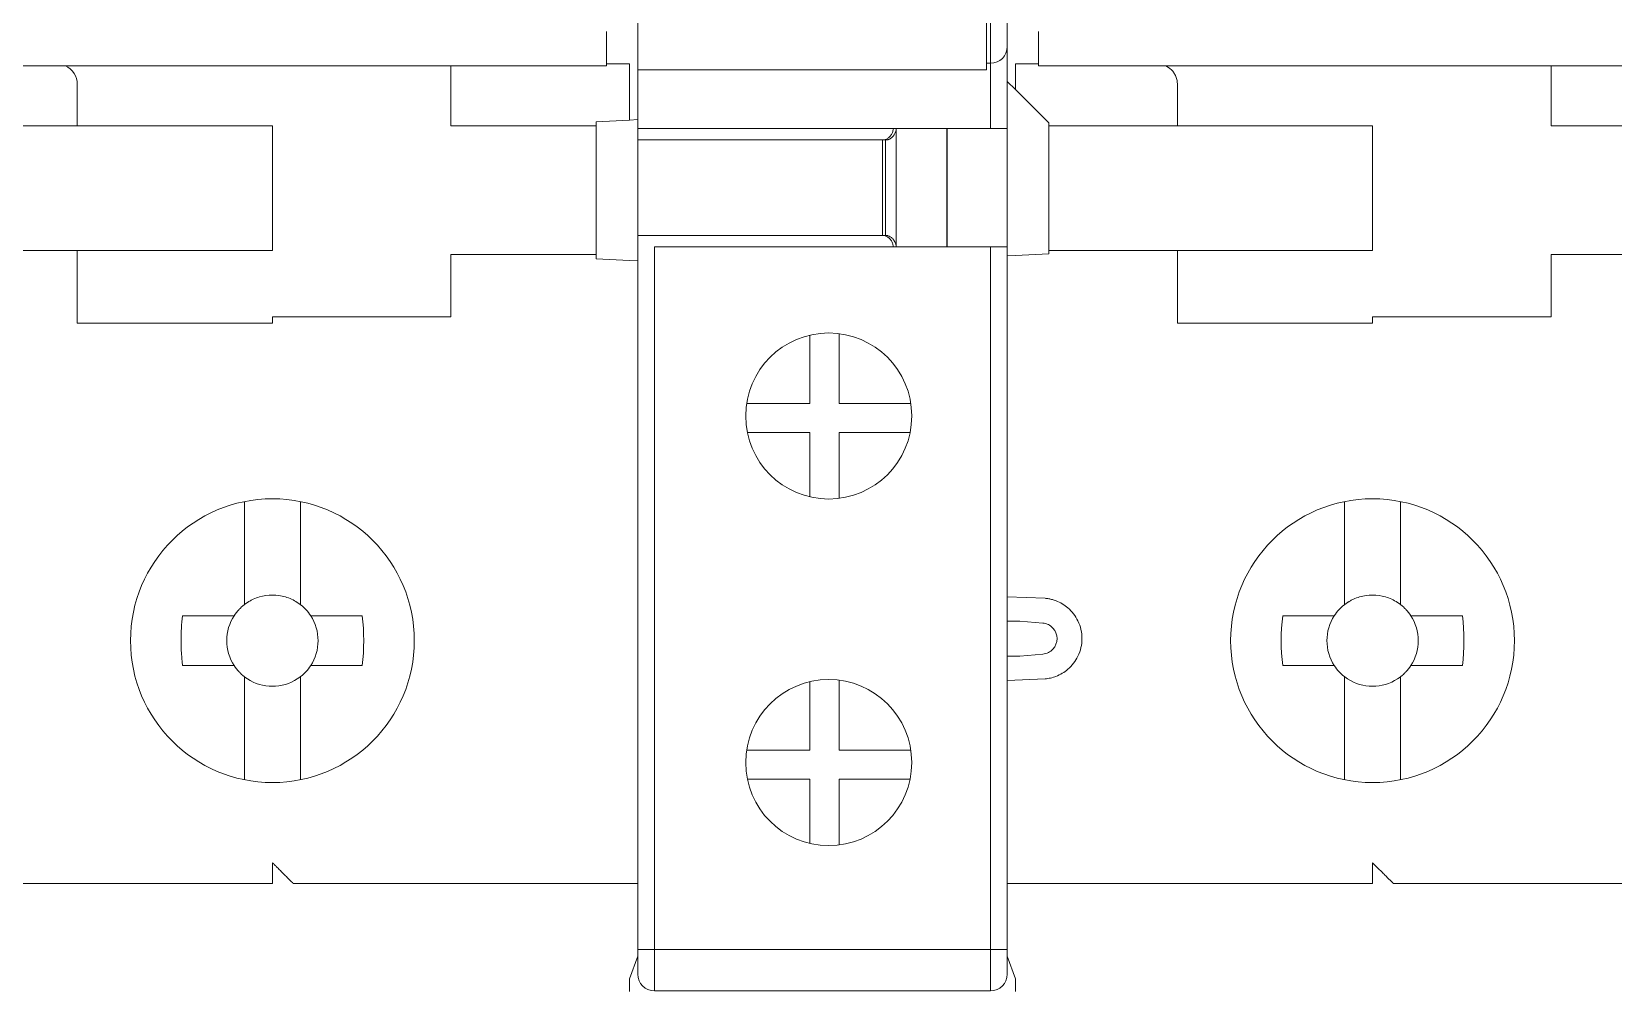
# Model space of a CAD drawing. Header units: millimetres. Extents: x 1359 to 3577, y 1336 to 3557.
# Drawn here: x 1720.07 to 1758.17, y 2722.53 to 2745.65 of the extents above; entities that cross this region are included whole.
import ezdxf

# ---------------------------------------------------------------- set-up
doc = ezdxf.new("R2010")
doc.units = ezdxf.units.MM
doc.layers.add('000-PI-Oprema', color=30, linetype='Continuous', lineweight=5)

msp = doc.modelspace()

# ---------------------------------------------------------------- linework, layer by layer
at = {"layer": '000-PI-Oprema', "color": 0, "linetype": 'ByBlock', "lineweight": 0}
for p, q in [((1734.671, 2723.544), (1734.671, 2749.133)), ((1743.071, 2749.133), (1743.071, 2744.733)), ((1743.171, 2744.894), (1743.171, 2745.894)), ((1743.571, 2745.894), (1743.571, 2745.294)), ((1743.571, 2745.294), (1743.571, 2743.319)), ((1734.671, 2744.733), (1743.071, 2744.733)), ((1743.071, 2744.894), (1743.171, 2744.894)), ((1743.171, 2743.319), (1743.171, 2744.894)), ((1734.671, 2743.319), (1743.171, 2743.319)), ((1740.898, 2743.319), (1740.898, 2740.469)), ((1742.119, 2743.319), (1742.119, 2740.469)), ((1742.121, 2743.319), (1742.121, 2740.469)), ((1743.571, 2743.319), (1743.171, 2743.319)), ((1743.571, 2743.319), (1743.571, 2740.469)), ((1734.671, 2743.044), (1740.564, 2743.044)), ((1740.564, 2743.044), (1740.636, 2743.044)), ((1740.564, 2743.044), (1740.564, 2740.744)), ((1740.636, 2743.044), (1740.636, 2740.744)), ((1740.65, 2743.044), (1740.636, 2743.044)), ((1740.564, 2740.744), (1734.671, 2740.744)), ((1740.636, 2740.744), (1740.564, 2740.744)), ((1740.65, 2740.744), (1740.636, 2740.744)), ((1735.071, 2740.469), (1743.171, 2740.469)), ((1735.071, 2723.544), (1735.071, 2740.469)), ((1743.171, 2740.469), (1743.571, 2740.469)), ((1743.171, 2723.544), (1743.171, 2740.469)), ((1743.571, 2740.469), (1743.571, 2723.544)), ((1738.82, 2738.342), (1738.82, 2736.694)), ((1739.52, 2738.378), (1739.52, 2736.694)), ((1737.294, 2736.694), (1738.82, 2736.694)), ((1739.52, 2736.694), (1741.249, 2736.694)), ((1738.82, 2735.994), (1737.312, 2735.994)), ((1738.82, 2735.994), (1738.82, 2734.445)), ((1739.52, 2734.41), (1739.52, 2735.994)), ((1741.231, 2735.994), (1739.52, 2735.994)), ((1738.82, 2729.992), (1738.82, 2728.344)), ((1739.52, 2730.028), (1739.52, 2728.344)), ((1737.294, 2728.344), (1738.82, 2728.344)), ((1739.52, 2728.344), (1741.249, 2728.344)), ((1737.312, 2727.644), (1738.82, 2727.644)), ((1738.82, 2727.644), (1738.82, 2726.095)), ((1739.52, 2726.06), (1739.52, 2727.644)), ((1741.231, 2727.644), (1739.52, 2727.644)), ((1734.671, 2722.944), (1734.671, 2723.544)), ((1735.071, 2723.544), (1734.671, 2723.544)), ((1735.071, 2723.544), (1743.171, 2723.544)), ((1735.071, 2722.544), (1735.071, 2723.544)), ((1743.571, 2723.544), (1743.171, 2723.544)), ((1743.171, 2722.544), (1743.171, 2723.544)), ((1743.571, 2723.544), (1743.571, 2722.944)), ((1735.071, 2722.544), (1743.171, 2722.544))]:
    msp.add_line(p, q, dxfattribs=at)
at = {"layer": '000-PI-Oprema', "color": 0, "lineweight": 0}
for p, q in [((1734.671, 2745.731), (1734.671, 2743.534)), ((1743.571, 2744.457), (1743.571, 2745.731)), ((1704.321, 2744.834), (1729.821, 2744.834)), ((1729.821, 2744.833), (1733.922, 2744.833)), ((1730.171, 2744.833), (1730.171, 2743.381)), ((1734.471, 2744.881), (1733.921, 2744.881)), ((1734.471, 2744.881), (1734.471, 2743.523)), ((1744.321, 2744.881), (1743.771, 2744.881)), ((1744.321, 2744.833), (1748.421, 2744.833)), ((1748.421, 2744.834), (1773.921, 2744.834)), ((1756.671, 2743.381), (1756.671, 2744.834)), ((1721.171, 2743.381), (1721.171, 2744.381)), ((1743.571, 2740.281), (1743.571, 2744.457)), ((1743.571, 2744.457), (1743.771, 2744.257)), ((1743.771, 2744.257), (1743.771, 2744.381)), ((1747.671, 2743.381), (1747.671, 2744.381)), ((1743.771, 2744.257), (1744.571, 2743.457)), ((1718.071, 2743.381), (1721.171, 2743.381)), ((1721.571, 2743.381), (1721.171, 2743.381)), ((1725.871, 2743.381), (1721.571, 2743.381)), ((1725.871, 2740.381), (1725.871, 2743.381)), ((1730.571, 2743.381), (1730.171, 2743.381)), ((1730.571, 2743.381), (1733.671, 2743.381)), ((1733.671, 2743.481), (1734.471, 2743.523)), ((1733.671, 2743.381), (1733.671, 2743.481)), ((1733.671, 2740.281), (1733.671, 2743.381)), ((1734.671, 2743.534), (1734.471, 2743.523)), ((1734.671, 2743.534), (1734.671, 2740.129)), ((1744.571, 2743.457), (1744.571, 2743.381)), ((1747.671, 2743.381), (1744.571, 2743.381)), ((1744.571, 2743.381), (1744.571, 2740.381)), ((1747.671, 2743.381), (1748.071, 2743.381)), ((1748.071, 2743.381), (1752.371, 2743.381)), ((1752.371, 2743.381), (1752.371, 2740.381)), ((1757.071, 2743.381), (1756.671, 2743.381)), ((1757.071, 2743.381), (1760.171, 2743.381)), ((1734.676, 2741.081), (1734.671, 2741.081)), ((1743.571, 2741.281), (1743.566, 2741.286)), ((1721.171, 2740.381), (1718.071, 2740.381)), ((1721.171, 2738.631), (1721.171, 2740.381)), ((1721.171, 2740.381), (1721.571, 2740.381)), ((1721.571, 2740.381), (1725.871, 2740.381)), ((1730.571, 2740.281), (1730.171, 2740.281)), ((1730.171, 2738.781), (1730.171, 2740.281)), ((1730.571, 2740.281), (1733.671, 2740.281)), ((1733.671, 2740.181), (1733.671, 2740.281)), ((1734.471, 2740.139), (1733.671, 2740.181)), ((1743.571, 2740.253), (1743.771, 2740.263)), ((1743.571, 2740.253), (1743.571, 2732.358)), ((1744.571, 2740.305), (1743.771, 2740.263)), ((1744.571, 2740.381), (1744.571, 2740.305)), ((1747.671, 2740.381), (1744.571, 2740.381)), ((1747.671, 2738.631), (1747.671, 2740.381)), ((1747.671, 2740.381), (1748.071, 2740.381)), ((1752.371, 2740.381), (1748.071, 2740.381)), ((1757.071, 2740.281), (1756.671, 2740.281)), ((1756.671, 2740.281), (1756.671, 2738.781)), ((1760.171, 2740.281), (1757.071, 2740.281)), ((1734.671, 2740.129), (1734.471, 2740.139)), ((1734.671, 2740.129), (1734.671, 2725.981)), ((1725.871, 2738.631), (1721.171, 2738.631)), ((1725.871, 2738.781), (1725.871, 2738.631)), ((1725.871, 2738.781), (1730.171, 2738.781)), ((1752.371, 2738.631), (1747.671, 2738.631)), ((1752.371, 2738.781), (1752.371, 2738.631)), ((1756.671, 2738.781), (1752.371, 2738.781)), ((1734.671, 2736.481), (1734.676, 2736.481)), ((1743.566, 2736.276), (1743.571, 2736.281)), ((1725.196, 2734.332), (1725.196, 2734.257)), ((1725.196, 2734.257), (1725.196, 2732.138)), ((1726.546, 2734.257), (1726.546, 2734.332)), ((1726.546, 2731.85), (1726.546, 2734.257)), ((1751.696, 2734.32), (1751.696, 2734.257)), ((1751.696, 2734.257), (1751.696, 2732.138)), ((1753.046, 2734.257), (1753.046, 2734.32)), ((1753.046, 2732.138), (1753.046, 2734.257)), ((1743.571, 2732.184), (1743.571, 2732.357)), ((1744.481, 2732.003), (1743.571, 2732.041)), ((1751.696, 2732.138), (1751.696, 2731.85)), ((1753.046, 2732.138), (1753.046, 2731.85)), ((1723.707, 2731.581), (1724.565, 2731.581)), ((1728.035, 2731.581), (1727.177, 2731.581)), ((1743.571, 2730.609), (1743.571, 2731.454)), ((1743.871, 2731.454), (1744.429, 2731.405)), ((1750.207, 2731.581), (1751.065, 2731.581)), ((1754.535, 2731.581), (1753.677, 2731.581)), ((1744.429, 2730.658), (1743.871, 2730.609)), ((1724.565, 2730.381), (1723.707, 2730.381)), ((1728.035, 2730.381), (1727.177, 2730.381)), ((1751.065, 2730.381), (1750.207, 2730.381)), ((1754.535, 2730.381), (1753.677, 2730.381)), ((1743.571, 2730.022), (1744.481, 2730.06)), ((1751.696, 2730.113), (1751.696, 2729.825)), ((1753.046, 2730.113), (1753.046, 2729.825)), ((1725.196, 2729.825), (1725.196, 2727.705)), ((1726.546, 2727.705), (1726.546, 2729.825)), ((1743.571, 2729.705), (1743.571, 2729.759)), ((1743.571, 2729.705), (1743.571, 2725.981)), ((1751.696, 2729.825), (1751.696, 2727.705)), ((1753.046, 2727.705), (1753.046, 2729.825)), ((1725.196, 2727.705), (1725.196, 2727.631)), ((1726.546, 2727.631), (1726.546, 2727.705)), ((1751.696, 2727.705), (1751.696, 2727.631)), ((1753.046, 2727.631), (1753.046, 2727.705)), ((1734.671, 2725.981), (1734.671, 2723.381)), ((1743.571, 2725.981), (1743.571, 2723.381)), ((1725.871, 2725.131), (1717.071, 2725.131)), ((1734.671, 2725.131), (1726.371, 2725.131)), ((1743.571, 2725.131), (1752.371, 2725.131)), ((1761.171, 2725.131), (1752.871, 2725.131)), ((1734.671, 2723.381), (1734.471, 2722.831)), ((1743.571, 2723.381), (1743.771, 2722.832))]:
    msp.add_line(p, q, dxfattribs=at)
at = {"layer": '000-PI-Oprema', "color": 0, "linetype": 'ByBlock', "lineweight": 0}
for centre in [(1739.271, 2736.394), (1739.271, 2728.044)]:
    msp.add_circle(centre, 2, dxfattribs=at)
at = {"layer": '000-PI-Oprema', "color": 0, "lineweight": 0}
for centre in [(1725.871, 2730.981), (1752.371, 2730.981)]:
    msp.add_circle(centre, 3.418, dxfattribs=at)
at = {"layer": '000-PI-Oprema', "color": 0, "linetype": 'ByBlock', "lineweight": 0}
for centre, start, end in [((1743.171, 2745.294), 270, 0), ((1735.071, 2722.944), 180, 270), ((1743.171, 2722.944), 270, 0)]:
    msp.add_arc(centre, 0.4, start, end, dxfattribs=at)
at = {"layer": '000-PI-Oprema', "color": 0, "lineweight": 0}
for centre, radius, start, end in [((1720.671, 2744.381), 0.5, 0, 64.7859), ((1725.871, 2730.981), 1.1, 133.0681, 135), ((1725.871, 2730.981), 1.1, 123.0557, 133.0681), ((1725.871, 2730.981), 1.1, 46.9319, 56.9443), ((1725.871, 2730.981), 1.1, 45, 46.9319), ((1752.371, 2730.981), 1.1, 133.0681, 135), ((1752.371, 2730.981), 1.1, 123.0557, 133.0681), ((1752.371, 2730.981), 1.1, 46.9319, 56.9443), ((1725.871, 2730.981), 1.1, 136.9319, 146.9443), ((1725.871, 2730.981), 1.1, 135, 136.9319), ((1725.871, 2730.981), 1.1, 43.0681, 45), ((1725.871, 2730.981), 1.1, 33.0557, 43.0681), ((1752.371, 2730.981), 1.1, 136.9319, 146.9443), ((1752.371, 2730.981), 1.1, 135, 136.9319), ((1752.371, 2730.981), 1.1, 33.0557, 43.0681), ((1725.871, 2730.981), 1.1, 213.0557, 223.0681), ((1725.871, 2730.981), 1.1, 316.9319, 326.9443), ((1752.371, 2730.981), 1.1, 213.0557, 223.0681), ((1752.371, 2730.981), 1.1, 316.9319, 326.9443), ((1725.871, 2730.981), 1.1, 223.0681, 225), ((1725.871, 2730.981), 1.1, 225, 226.9319), ((1725.871, 2730.981), 1.1, 226.9319, 236.9443), ((1725.871, 2730.981), 1.1, 303.0557, 313.0681), ((1725.871, 2730.981), 1.1, 313.0681, 315), ((1725.871, 2730.981), 1.1, 315, 316.9319), ((1752.371, 2730.981), 1.1, 223.0681, 225), ((1752.371, 2730.981), 1.1, 225, 226.9319), ((1752.371, 2730.981), 1.1, 226.9319, 236.9443), ((1752.371, 2730.981), 1.1, 303.0557, 313.0681), ((1752.371, 2730.981), 1.1, 315, 316.9319)]:
    msp.add_arc(centre, radius, start, end, dxfattribs=at)
for points, knots in [([(1733.921, 2745.655), (1733.921, 2745.538), (1733.921, 2745.306), (1733.921, 2745.029), (1733.921, 2744.856), (1733.921, 2744.848), (1733.922, 2744.833)], [0, 0, 0, 0, 0.264619, 0.529237, 0.793855, 1, 1, 1, 1]), ([(1744.321, 2744.833), (1744.321, 2744.848), (1744.321, 2744.856), (1744.321, 2745.029), (1744.321, 2745.306), (1744.321, 2745.538), (1744.321, 2745.655)], [0, 0, 0, 0, 0.206145, 0.470763, 0.735381, 1, 1, 1, 1]), ([(1743.771, 2744.881), (1743.771, 2744.881), (1743.771, 2744.827), (1743.771, 2744.642), (1743.771, 2744.512), (1743.771, 2744.381)], [0, 0, 0, 0, 0.5, 0.5, 1, 1, 1, 1]), ([(1747.378, 2744.833), (1747.429, 2744.806), (1747.506, 2744.764), (1747.588, 2744.664), (1747.635, 2744.577), (1747.666, 2744.481), (1747.669, 2744.414), (1747.671, 2744.381)], [0, 0, 0, 0, 0.351287, 0.528122, 0.693874, 0.849103, 1, 1, 1, 1]), ([(1743.571, 2731.454), (1743.571, 2731.571), (1743.571, 2731.805), (1743.571, 2732.083), (1743.571, 2732.181), (1743.571, 2732.219)], [0, 0, 0, 0, 0.378161, 0.755931, 1, 1, 1, 1]), ([(1726.471, 2731.903), (1726.382, 2731.961), (1726.284, 2732.006), (1726.081, 2732.066), (1725.978, 2732.081), (1725.765, 2732.081), (1725.661, 2732.066), (1725.509, 2732.021), (1725.459, 2732.002), (1725.387, 2731.969), (1725.363, 2731.957), (1725.328, 2731.938), (1725.316, 2731.931), (1725.299, 2731.921), (1725.291, 2731.916), (1725.282, 2731.91), (1725.277, 2731.907), (1725.273, 2731.906), (1725.271, 2731.903)], [0, 0, 0, 0, 0.25, 0.25, 0.5, 0.5, 0.75, 0.75, 0.875, 0.875, 0.9375, 0.9375, 0.96875, 0.96875, 0.984375, 0.992187, 0.992187, 1, 1, 1, 1]), ([(1744.481, 2732.003), (1744.511, 2731.999), (1744.572, 2731.992), (1744.66, 2731.971), (1744.771, 2731.935), (1744.899, 2731.872), (1745.044, 2731.767), (1745.175, 2731.63), (1745.283, 2731.453), (1745.355, 2731.251), (1745.379, 2731.031), (1745.355, 2730.812), (1745.284, 2730.61), (1745.175, 2730.433), (1745.045, 2730.295), (1744.899, 2730.19), (1744.757, 2730.122), (1744.617, 2730.077), (1744.526, 2730.066), (1744.481, 2730.06)], [0, 0, 0, 0, 0.031513, 0.062834, 0.094232, 0.152293, 0.210532, 0.279327, 0.348301, 0.424071, 0.50002, 0.57579, 0.651739, 0.720534, 0.789508, 0.847569, 0.905809, 0.95275, 1, 1, 1, 1]), ([(1752.971, 2731.903), (1752.882, 2731.961), (1752.784, 2732.006), (1752.581, 2732.066), (1752.478, 2732.081), (1752.265, 2732.081), (1752.161, 2732.066), (1752.009, 2732.021), (1751.959, 2732.002), (1751.887, 2731.969), (1751.863, 2731.957), (1751.828, 2731.938), (1751.816, 2731.931), (1751.799, 2731.921), (1751.791, 2731.916), (1751.782, 2731.91), (1751.777, 2731.907), (1751.773, 2731.906), (1751.771, 2731.903)], [0, 0, 0, 0, 0.25, 0.25, 0.5, 0.5, 0.75, 0.75, 0.875, 0.875, 0.9375, 0.9375, 0.96875, 0.96875, 0.984375, 0.992188, 0.992188, 1, 1, 1, 1]), ([(1723.707, 2731.581), (1723.683, 2731.382), (1723.671, 2731.182), (1723.671, 2730.881), (1723.674, 2730.781), (1723.683, 2730.631), (1723.687, 2730.581), (1723.694, 2730.506), (1723.698, 2730.468), (1723.702, 2730.425), (1723.705, 2730.403), (1723.706, 2730.394), (1723.707, 2730.387), (1723.709, 2730.384), (1723.707, 2730.381)], [0, 0, 0, 0, 0.5, 0.5, 0.75, 0.75, 0.875, 0.875, 0.9375, 0.96875, 0.984375, 0.992188, 0.992188, 1, 1, 1, 1]), ([(1724.949, 2731.581), (1724.833, 2731.403), (1724.771, 2731.195), (1724.771, 2730.769), (1724.833, 2730.56), (1724.949, 2730.381)], [0, 0, 0, 0, 0.5, 0.5, 1, 1, 1, 1]), ([(1726.793, 2730.381), (1726.909, 2730.56), (1726.971, 2730.769), (1726.971, 2731.192), (1726.91, 2731.403), (1726.793, 2731.581)], [0, 0, 0, 0, 0.5, 0.5, 1, 1, 1, 1]), ([(1743.571, 2731.454), (1743.571, 2731.454), (1743.601, 2731.454), (1743.718, 2731.454), (1743.801, 2731.454), (1743.871, 2731.454)], [0, 0, 0, 0, 0.5, 0.5, 1, 1, 1, 1]), ([(1744.429, 2731.405), (1744.521, 2731.397), (1744.61, 2731.353), (1744.735, 2731.216), (1744.771, 2731.124), (1744.771, 2730.939), (1744.735, 2730.846), (1744.61, 2730.71), (1744.521, 2730.666), (1744.429, 2730.658)], [0, 0, 0, 0, 0.25, 0.25, 0.5, 0.5, 0.75, 0.75, 1, 1, 1, 1]), ([(1751.065, 2731.581), (1751.132, 2731.581), (1751.257, 2731.581), (1751.389, 2731.581), (1751.449, 2731.581)], [0, 0, 0, 0, 0.540007, 1, 1, 1, 1]), ([(1753.293, 2730.381), (1753.409, 2730.56), (1753.471, 2730.768), (1753.471, 2731.194), (1753.409, 2731.403), (1753.293, 2731.581)], [0, 0, 0, 0, 0.5, 0.5, 1, 1, 1, 1]), ([(1743.571, 2729.759), (1743.571, 2729.763), (1743.571, 2729.787), (1743.571, 2729.961), (1743.571, 2730.253), (1743.571, 2730.49), (1743.571, 2730.609)], [0, 0, 0, 0, 0.06983, 0.379482, 0.689581, 1, 1, 1, 1]), ([(1743.571, 2730.609), (1743.571, 2730.609), (1743.604, 2730.609), (1743.715, 2730.609), (1743.793, 2730.609), (1743.871, 2730.609)], [0, 0, 0, 0, 0.5, 0.5, 1, 1, 1, 1]), ([(1751.065, 2730.381), (1751.133, 2730.381), (1751.257, 2730.381), (1751.389, 2730.381), (1751.449, 2730.381)], [0, 0, 0, 0, 0.54278, 1, 1, 1, 1]), ([(1725.271, 2730.059), (1725.449, 2729.943), (1725.657, 2729.882), (1726.082, 2729.881), (1726.293, 2729.943), (1726.471, 2730.059)], [0, 0, 0, 0, 0.5, 0.5, 1, 1, 1, 1]), ([(1751.771, 2730.059), (1751.949, 2729.943), (1752.157, 2729.882), (1752.582, 2729.881), (1752.793, 2729.943), (1752.971, 2730.059)], [0, 0, 0, 0, 0.5, 0.5, 1, 1, 1, 1]), ([(1725.871, 2725.631), (1725.871, 2725.61), (1725.871, 2725.568), (1725.871, 2725.506), (1725.871, 2725.435), (1725.871, 2725.355), (1725.871, 2725.276), (1725.871, 2725.21), (1725.871, 2725.165), (1725.871, 2725.137), (1725.871, 2725.133), (1725.871, 2725.131)], [0, 0, 0, 0, 0.080758, 0.160392, 0.240099, 0.368585, 0.500066, 0.628554, 0.760036, 0.877963, 1, 1, 1, 1]), ([(1725.871, 2725.631), (1725.892, 2725.611), (1725.929, 2725.573), (1725.982, 2725.521), (1726.025, 2725.477), (1726.082, 2725.42), (1726.15, 2725.352), (1726.227, 2725.276), (1726.289, 2725.213), (1726.336, 2725.166), (1726.366, 2725.137), (1726.369, 2725.133), (1726.371, 2725.131)], [0, 0, 0, 0, 0.090531, 0.16862, 0.234268, 0.287481, 0.430984, 0.554468, 0.680793, 0.795506, 0.900919, 1, 1, 1, 1]), ([(1752.371, 2725.631), (1752.371, 2725.61), (1752.371, 2725.568), (1752.371, 2725.506), (1752.371, 2725.435), (1752.371, 2725.355), (1752.371, 2725.276), (1752.371, 2725.21), (1752.371, 2725.165), (1752.371, 2725.137), (1752.371, 2725.133), (1752.371, 2725.131)], [0, 0, 0, 0, 0.080758, 0.160392, 0.240099, 0.368585, 0.500066, 0.628554, 0.760036, 0.877963, 1, 1, 1, 1]), ([(1752.871, 2725.131), (1752.871, 2725.132), (1752.87, 2725.133), (1752.862, 2725.14), (1752.85, 2725.152), (1752.828, 2725.175), (1752.788, 2725.215), (1752.725, 2725.278), (1752.649, 2725.354), (1752.562, 2725.44), (1752.469, 2725.534), (1752.404, 2725.599), (1752.371, 2725.631)], [0, 0, 0, 0, 0.051851, 0.10362, 0.156261, 0.210683, 0.323967, 0.445967, 0.575521, 0.712834, 0.854621, 1, 1, 1, 1]), ([(1734.471, 2722.531), (1734.471, 2722.531), (1734.471, 2722.585), (1734.471, 2722.722), (1734.471, 2722.774), (1734.471, 2722.831)], [0, 0, 0, 0, 0.5, 0.5, 0.737757, 0.737757, 0.737757, 0.737757]), ([(1743.771, 2722.531), (1743.771, 2722.532), (1743.771, 2722.534), (1743.771, 2722.546), (1743.771, 2722.569), (1743.771, 2722.61), (1743.771, 2722.675), (1743.771, 2722.75), (1743.771, 2722.805), (1743.771, 2722.832)], [0, 0, 0, 0, 0.0807576, 0.160392, 0.2400995, 0.3685854, 0.5000663, 0.6285535, 0.7387531, 0.7387531, 0.7387531, 0.7387531])]:
    msp.add_open_spline(points, degree=3, knots=knots, dxfattribs=at)
at = {"layer": '000-PI-Oprema', "color": 0, "linetype": 'ByBlock', "lineweight": 0}
for points, knots in [([(1740.57, 2743.044), (1740.59, 2743.044), (1740.631, 2743.05), (1740.692, 2743.08), (1740.748, 2743.127), (1740.793, 2743.189), (1740.819, 2743.255), (1740.827, 2743.3), (1740.828, 2743.319)], [0, 0, 0, 0, 0.175586, 0.351172, 0.526758, 0.702344, 0.87793, 1, 1, 1, 1]), ([(1740.897, 2743.319), (1740.896, 2743.307), (1740.894, 2743.295), (1740.89, 2743.273), (1740.887, 2743.263), (1740.882, 2743.243), (1740.878, 2743.234), (1740.867, 2743.206), (1740.858, 2743.188), (1740.842, 2743.163), (1740.836, 2743.154), (1740.824, 2743.139), (1740.812, 2743.124), (1740.798, 2743.112), (1740.785, 2743.099), (1740.778, 2743.094), (1740.756, 2743.078), (1740.742, 2743.069), (1740.721, 2743.059), (1740.714, 2743.057), (1740.7, 2743.052), (1740.693, 2743.05), (1740.673, 2743.045), (1740.661, 2743.044), (1740.65, 2743.044)], [0, 0, 0, 0, 0.07828, 0.07828, 0.144117, 0.144117, 0.209954, 0.209954, 0.341628, 0.341628, 0.407465, 0.407465, 0.473303, 0.53914, 0.53914, 0.604977, 0.604977, 0.736651, 0.736651, 0.802488, 0.802488, 0.868326, 0.868326, 1, 1, 1, 1]), ([(1740.828, 2740.469), (1740.827, 2740.488), (1740.819, 2740.533), (1740.793, 2740.599), (1740.748, 2740.661), (1740.692, 2740.708), (1740.631, 2740.737), (1740.59, 2740.744), (1740.57, 2740.744)], [0, 0, 0, 0, 0.122057, 0.297646, 0.473234, 0.648823, 0.824411, 1, 1, 1, 1]), ([(1740.65, 2740.744), (1740.661, 2740.744), (1740.673, 2740.743), (1740.693, 2740.738), (1740.7, 2740.736), (1740.713, 2740.731), (1740.721, 2740.728), (1740.742, 2740.718), (1740.756, 2740.71), (1740.777, 2740.694), (1740.784, 2740.689), (1740.798, 2740.676), (1740.812, 2740.663), (1740.824, 2740.649), (1740.836, 2740.633), (1740.842, 2740.625), (1740.858, 2740.6), (1740.867, 2740.582), (1740.878, 2740.554), (1740.882, 2740.544), (1740.887, 2740.525), (1740.89, 2740.515), (1740.894, 2740.493), (1740.896, 2740.481), (1740.897, 2740.469)], [0, 0, 0, 0, 0.131674, 0.131674, 0.197511, 0.197511, 0.263348, 0.263348, 0.395022, 0.395022, 0.46086, 0.46086, 0.526697, 0.592534, 0.592534, 0.658371, 0.658371, 0.790045, 0.790045, 0.855882, 0.855882, 0.921719, 0.921719, 1, 1, 1, 1])]:
    msp.add_open_spline(points, degree=3, knots=knots, dxfattribs=at)
at = {"layer": '000-PI-Oprema', "color": 0, "lineweight": 0}
for points in [[(1725.196, 2732.138), (1725.196, 2732.1), (1725.196, 2732.061), (1725.196, 2731.85)], [(1753.122, 2731.785), (1753.131, 2731.776), (1753.14, 2731.768), (1753.149, 2731.759)], [(1724.565, 2731.581), (1724.689, 2731.581), (1724.815, 2731.581), (1724.949, 2731.581)], [(1727.177, 2731.581), (1727.054, 2731.581), (1726.927, 2731.581), (1726.793, 2731.581)], [(1728.035, 2731.581), (1728.083, 2731.183), (1728.083, 2730.779), (1728.035, 2730.381)], [(1750.207, 2731.581), (1750.159, 2731.183), (1750.159, 2730.78), (1750.207, 2730.381)], [(1751.449, 2731.581), (1751.333, 2731.403), (1751.271, 2731.194), (1751.271, 2730.981)], [(1753.149, 2731.759), (1753.158, 2731.75), (1753.166, 2731.741), (1753.175, 2731.732)], [(1753.677, 2731.581), (1753.554, 2731.581), (1753.427, 2731.581), (1753.293, 2731.581)], [(1754.535, 2730.381), (1754.583, 2730.779), (1754.583, 2731.183), (1754.535, 2731.581)], [(1751.271, 2730.981), (1751.271, 2730.77), (1751.334, 2730.559), (1751.449, 2730.381)], [(1724.565, 2730.381), (1724.689, 2730.381), (1724.815, 2730.381), (1724.949, 2730.381)], [(1726.793, 2730.381), (1726.927, 2730.381), (1727.054, 2730.381), (1727.177, 2730.381)], [(1753.293, 2730.381), (1753.427, 2730.381), (1753.554, 2730.381), (1753.677, 2730.381)], [(1725.196, 2730.113), (1725.196, 2729.901), (1725.196, 2729.863), (1725.196, 2729.825)], [(1726.546, 2730.113), (1726.546, 2729.901), (1726.546, 2729.863), (1726.546, 2729.825)], [(1753.149, 2730.203), (1753.14, 2730.195), (1753.131, 2730.186), (1753.122, 2730.178)]]:
    msp.add_open_spline(points, degree=3, dxfattribs=at)

doc.saveas('drawing.dxf')
